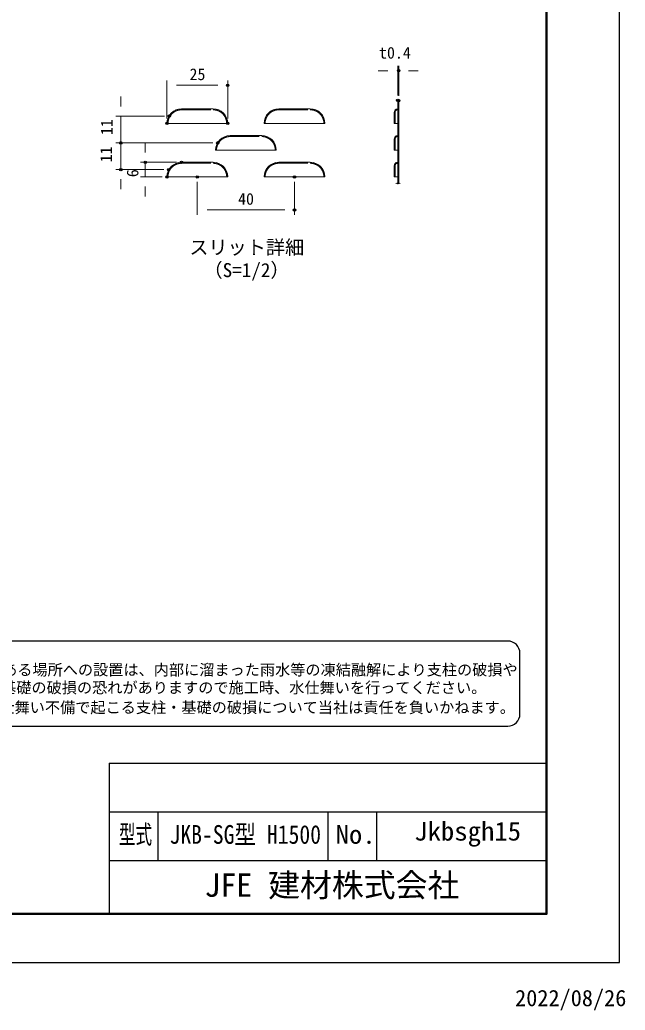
# Model space of a CAD drawing. Units: millimetres, scale not verified, with parts at other scales. Extents: x -4213 to 4211, y -3066 to 3070.
# Drawn here: x 1720 to 4211, y -3066 to 1007 of the extents above; entities that cross this region are included whole.
import ezdxf
from ezdxf.enums import TextEntityAlignment as Align

# ---------------------------------------------------------------- set-up
doc = ezdxf.new("R2010")
doc.units = ezdxf.units.MM
doc.header["$LTSCALE"] = 20
doc.header["$PDMODE"] = 32
doc.header["$PDSIZE"] = 10
doc.linetypes.add('DASHED', pattern=[7.5, 6, -1.5])
for name, color, linetype, lineweight in [('0-0_D-STR-DIM', 7, 'Continuous', 13), ('0-4_D-STR3', 3, 'Continuous', 13), ('0-B_D-TTL', 7, 'Continuous', 25), ('0-C_D-TTL-TXT', 7, 'Continuous', 25), ('0-E_D-STR2', 7, 'Continuous', 13)]:
    doc.layers.add(name, color=color, linetype=linetype, lineweight=lineweight)
doc.layers.add('0-2_Defpoints', color=8, linetype='Continuous')
doc.styles.add('ＭＳ ゴシック', font='')
doc.styles.get('ＭＳ ゴシック').set_extended_font_data('MS Gothic')

msp = doc.modelspace()

# ---------------------------------------------------------------- linework, layer by layer
at = {"layer": '0-0_D-STR-DIM'}
for p, q in [((3274.83, 695.86), (3274.83, 817.77)), ((3278.83, 694.63), (3278.83, 817.77)), ((3234.83, 797.77), (3194.83, 797.77)), ((3274.83, 797.77), (3278.83, 797.77)), ((3318.83, 797.77), (3358.83, 797.77)), ((2325.11, 601.16), (2325.11, 758.09)), ((2365.11, 738.09), (2535.11, 738.09)), ((2575.11, 601.16), (2575.11, 758.09)), ((2135.42, 651.16), (2135.42, 691.16)), ((2315.18, 611.16), (2115.42, 611.16)), ((2135.42, 611.16), (2135.42, 501.16)), ((2135.42, 541.16), (2135.42, 581.16)), ((2514, 501.16), (2115.42, 501.16)), ((2514, 501.16), (2115.42, 501.16)), ((2135.42, 501.16), (2135.42, 391.16)), ((2235.82, 461.16), (2235.82, 501.16)), ((2135.42, 461.16), (2135.42, 421.16)), ((2365.11, 421.16), (2215.82, 421.16)), ((2235.82, 361.16), (2235.82, 421.16)), ((2312.34, 391.16), (2115.42, 391.16)), ((2135.42, 351.16), (2135.42, 311.16)), ((2305.11, 361.16), (2215.82, 361.16)), ((2450.11, 341.16), (2450.11, 205.31)), ((2850.11, 341.16), (2850.11, 205.31)), ((2235.82, 321.16), (2235.82, 281.16)), ((2490.11, 225.31), (2810.11, 225.31))]:
    msp.add_line(p, q, dxfattribs=at)
for points in [[(3267.11, 676.52), (3270.75, 677.52), (3274.05, 675.71), (3279.57, 676.74), (3277.49, 675.44), (3282.46, 677.52), (3284.4, 676.74)], [(3267.11, 334.09), (3270.75, 335.09), (3274.05, 333.29), (3279.57, 334.32), (3277.49, 333.02), (3282.46, 335.09), (3284.4, 334.32)]]:
    msp.add_lwpolyline(points, dxfattribs=at)
at = {"layer": '0-2_Defpoints'}
for p in [(3278.83, 797.77), (2575.11, 738.09), (3274.83, 675.86), (3278.83, 674.63), (2335.18, 611.16), (2325.11, 581.16), (2575.11, 581.16), (2135.42, 501.16), (2534, 501.16), (2235.82, 421.16), (2385.11, 421.16), (2135.42, 391.16), (2332.34, 391.16), (2325.11, 361.16), (2450.11, 361.16), (2850.11, 361.16), (2850.11, 225.31)]:
    msp.add_point(p, dxfattribs=at)
at = {"layer": '0-4_D-STR3', "linetype": 'DASHED'}
for p, q in [((2385.11, 637.16), (2515.11, 637.16)), ((2785.11, 637.16), (2915.11, 637.16)), ((3263.83, 626.27), (3263.83, 581.16)), ((2585.11, 527.16), (2715.11, 527.16)), ((3263.83, 516.27), (3263.83, 471.16)), ((2385.11, 417.16), (2515.11, 417.16)), ((2785.11, 417.16), (2915.11, 417.16)), ((3263.83, 406.27), (3263.83, 361.16))]:
    msp.add_line(p, q, dxfattribs=at)
for centre, radius, start, end in [((2385.11, 581.16), 56, 90, 180), ((2515.11, 581.16), 56, 0, 90), ((2785.11, 581.16), 56, 90, 180), ((2915.11, 581.16), 56, 0, 90), ((3274.83, 626.27), 11, 90, 180), ((2585.11, 471.16), 56, 90, 180), ((2715.11, 471.16), 56, 0, 90), ((3274.83, 516.27), 11, 90, 180), ((2385.11, 361.16), 56, 90, 180), ((2515.11, 361.16), 56, 0, 90), ((2785.11, 361.16), 56, 90, 180), ((2915.11, 361.16), 56, 0, 90), ((3274.83, 406.27), 11, 90, 180)]:
    msp.add_arc(centre, radius, start, end, dxfattribs=at)
at = {"layer": '0-B_D-TTL'}
for p, q in [((2087.3, -2050.14), (2087.3, -2670.14)), ((2087.3, -2050.14), (3887.3, -2050.14)), ((2087.3, -2250.14), (3887.3, -2250.14)), ((2287.3, -2250.14), (2287.3, -2450.14)), ((2987.3, -2250.14), (2987.3, -2450.14)), ((3187.3, -2250.14), (3187.3, -2450.14)), ((2087.3, -2450.14), (3887.3, -2450.14))]:
    msp.add_line(p, q, dxfattribs=at)
msp.add_lwpolyline([(-4212.7, -2870.14), (4187.3, -2870.14), (4187.3, 3069.86), (-4212.7, 3069.86)], close=True, dxfattribs=at)
at = {"layer": '0-B_D-TTL', "color": 2, "lineweight": 50}
msp.add_lwpolyline([(-3912.7, 2869.86), (3887.3, 2869.86), (3887.3, -2670.14), (-3912.7, -2670.14)], close=True, dxfattribs=at)
at = {"layer": '0-C_D-TTL-TXT', "color": 2}
for p, q in [((3727.77, -1548.05), (1282.22, -1548.05)), ((3777.77, -1848.05), (3777.77, -1598.05)), ((1282.22, -1898.05), (3727.77, -1898.05))]:
    msp.add_line(p, q, dxfattribs=at)
for centre, start, end in [((3727.77, -1598.05), 0, 90), ((3727.77, -1848.05), 270, 0)]:
    msp.add_arc(centre, 50, start, end, dxfattribs=at)
at = {"layer": '0-E_D-STR2'}
for p, q in [((3274.83, 676.14), (3274.83, 333.72)), ((3278.83, 676.14), (3278.83, 333.72)), ((2385.11, 641.16), (2515.11, 641.16)), ((2785.11, 641.16), (2915.11, 641.16)), ((3259.83, 626.27), (3259.83, 581.16)), ((2325.11, 581.16), (2575.11, 581.16)), ((2725.11, 581.16), (2975.11, 581.16)), ((3274.83, 581.16), (3259.83, 581.16)), ((2585.11, 531.16), (2715.11, 531.16)), ((3259.83, 516.27), (3259.83, 471.16)), ((2525.11, 471.16), (2775.11, 471.16)), ((3274.83, 471.16), (3259.83, 471.16)), ((2385.11, 421.16), (2515.11, 421.16)), ((2785.11, 421.16), (2915.11, 421.16)), ((3259.83, 406.27), (3259.83, 361.16)), ((2325.11, 361.16), (2575.11, 361.16)), ((2725.11, 361.16), (2975.11, 361.16)), ((3274.83, 361.16), (3259.83, 361.16))]:
    msp.add_line(p, q, dxfattribs=at)
for centre, radius, start, end in [((2385.11, 581.16), 60, 90, 180), ((2515.11, 581.16), 60, 0, 90), ((2785.11, 581.16), 60, 90, 180), ((2915.11, 581.16), 60, 0, 90), ((3274.83, 626.27), 15, 90, 180), ((2585.11, 471.16), 60, 90, 180), ((2715.11, 471.16), 60, 0, 90), ((3274.83, 516.27), 15, 90, 180), ((2385.11, 361.16), 60, 90, 180), ((2515.11, 361.16), 60, 0, 90), ((2785.11, 361.16), 60, 90, 180), ((2915.11, 361.16), 60, 0, 90), ((3274.83, 406.27), 15, 90, 180)]:
    msp.add_arc(centre, radius, start, end, dxfattribs=at)

# ---------------------------------------------------------------- texts
at = {"layer": '0-0_D-STR-DIM', "style": 'ＭＳ ゴシック'}
for s, p in [('t0.4', (3197.89, 833.29)), ('25', (2418.01, 744.84)), ('40', (2617.86, 232.06))]:
    msp.add_text(s, height=48.09, dxfattribs=at).set_placement(p, align=Align.BOTTOM_LEFT)
for s, p in [('11', (2115.54, 533.03)), ('11', (2112.95, 420.97)), ('6', (2222.02, 359.92))]:
    msp.add_text(s, height=48.09, rotation=90, dxfattribs=at).set_placement(p, align=Align.BOTTOM_LEFT)
at = {"layer": '0-2_Defpoints', "style": 'ＭＳ ゴシック'}
msp.add_text('2022/08/26', height=67.3, dxfattribs=at).set_placement((3757.88, -3070.02), align=Align.BOTTOM_LEFT)
at = {"layer": '0-C_D-TTL-TXT', "style": 'ＭＳ ゴシック'}
for s, height, p in [('スリット詳細', 57.77, (2417.13, 25.34)), ('（S=1/2）', 57.77, (2475.61, -68.44)), ('凍結の恐れがある場所への設置は、内部に溜まった雨水等の凍結融解により支柱の破損や', 45.75, (1272.41, -1702.72)), ('コンクリート基礎の破損の恐れがありますので施工時、水仕舞いを行ってください。', 45.75, (1268.3, -1776.15)), ('施工による水仕舞い不備で起こる支柱・基礎の破損について当社は責任を負いかねます。 ', 45.75, (1261.3, -1857.64)), ('JFE 建材株式会社', 96.19, (2479.68, -2628.64))]:
    msp.add_text(s, height=height, dxfattribs=at).set_placement(p, align=Align.BOTTOM_LEFT)
for s, height, width, p in [('型式', 76.97, 0.65, (2127.57, -2404.94)), ('JKB-SG型 H1500', 76.98, 0.85, (2335.81, -2404.94)), ('No.', 76.98, 1.05, (3019.3, -2404.94)), ('Jkbsgh15', 76.98, 1.05, (3342.63, -2391.61))]:
    msp.add_text(s, height=height, dxfattribs=dict(at, width=width)).set_placement(p, align=Align.BOTTOM_LEFT)

doc.saveas('drawing.dxf')
